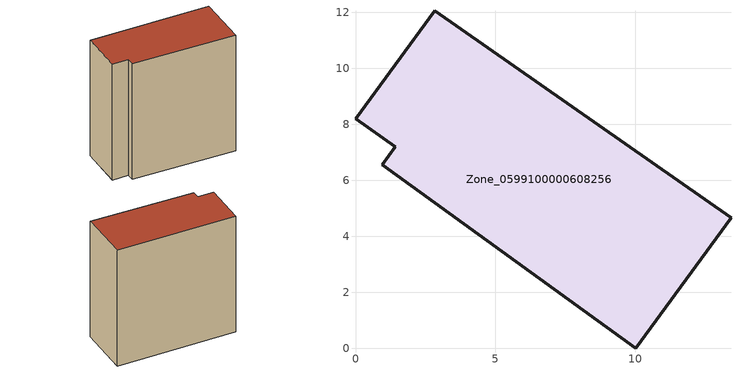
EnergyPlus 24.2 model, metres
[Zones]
Zone_0599100000608256
 floor ground (C_G): 13.41,4.65 10.01,0 0.96,6.55 1.41,7.2 0,8.19 2.82,12.05 z0
 wall outside (C_F): 10.01,0 13.41,4.65 2.82,12.05 0,8.19 1.41,7.2 0.96,6.55 10.01,0 z0:13.2
 roof outside (C_R): 0.96,6.55 10.01,0 13.41,4.65 2.82,12.05 0,8.19 1.41,7.2 z13.2
[BUILDING]
Pand.0599100000608256: North Axis=0; Terrain=City; Loads Convergence Tolerance Value=0.04; Temperature Convergence Tolerance Value=0.4; Solar Distribution=FullExterior; Maximum Number of Warmup Days=25; Minimum Number of Warmup Days=1
[Site:Location]
Rotterdam.The.Hague.AP_ZH_NLD Design_Conditions: Latitude=51.96; Longitude=4.45; Time Zone=1; Elevation=-4.5
[SITE:GROUNDTEMPERATURE:BUILDINGSURFACE]
18, 18, 18, 18, 18, 18, 18, 18, 18, 18, 18, 18
[MATERIAL] Thermal Absorptance=0.9; Solar Absorptance=0.7; Visible Absorptance=0.7
Name | Roughness | Thickness | Conductivity | Density | Specific Heat
G.TI.1946 | MediumSmooth | 0.15 | 1 | 540 | 1210
F.TI.1946 | Rough | 0.3 | 0.857143 | 1920 | 840
R.TI.1946 | MediumRough | 0.2 | 0.1 | 1500 | 1000
[CONSTRUCTION]
C_G: G.TI.1946
C_F: F.TI.1946
C_R: R.TI.1946
[ZONE]
Zone_0599100000608256: Type=1; Multiplier=1; Ceiling Height=Autocalculate; Volume=Autocalculate; Floor Area=autocalculate; Part of Total Floor Area=Yes
[ZONEINFILTRATION:DESIGNFLOWRATE]
Infil_Zone_0599100000608256: Zone or ZoneList or Space or SpaceList=Zone_0599100000608256; Schedule=AlwaysOn; Design Flow Rate Calculation Method=Flow/Area; Flow Rate per Floor Area=0.003; Constant Term Coefficient=1; Temperature Term Coefficient=0; Velocity Term Coefficient=0; Velocity Squared Term Coefficient=0
[HVACTEMPLATE:ZONE:IDEALLOADSAIRSYSTEM]
Zone_0599100000608256: Maximum Heating Supply Air Temperature=50; Minimum Cooling Supply Air Temperature=13; Maximum Heating Supply Air Humidity Ratio=0.0156; Minimum Cooling Supply Air Humidity Ratio=0.0077; Heating Limit=NoLimit; Cooling Limit=NoLimit; Dehumidification Control Type=ConstantSensibleHeatRatio; Cooling Sensible Heat Ratio=0.7; Dehumidification Setpoint=60; Humidification Control Type=None; Humidification Setpoint=30; Outdoor Air Method=None; Outdoor Air Flow Rate per Person=0.00944; Outdoor Air Flow Rate per Zone Floor Area=0; Outdoor Air Flow Rate per Zone=0; Demand Controlled Ventilation Type=None; Outdoor Air Economizer Type=NoEconomizer; Heat Recovery Type=None; Sensible Heat Recovery Effectiveness=0.7; Latent Heat Recovery Effectiveness=0.65
[ZONECONTROL:THERMOSTAT]
ThermostatControl_Zone_0599100000608256: Zone or ZoneList=Zone_0599100000608256; Control Type Schedule=DualSetpointControlType; Control 1=Thermostat_Zone_0599100000608256; Temperature Difference Between Cutout And Setpoint=0
[THERMOSTATSETPOINT:DUALSETPOINT]
Thermostat_Zone_0599100000608256: Heating Setpoint Temperature Schedule=HeatingSetpoint_Zone_0599100000608256; Cooling Setpoint Temperature Schedule=CoolingSetpoint_Zone_0599100000608256
[SCHEDULE:COMPACT]
HeatingSetpoint_Zone_0599100000608256: Through: 12/31, For: AllDays, Until: 24:00, 21
CoolingSetpoint_Zone_0599100000608256: Through: 12/31, For: AllDays, Until: 24:00, 24
DualSetpointControlType: Through: 12/31, For: AllDays, Until: 24:00, 4
AlwaysOn: Through: 12/31, For: AllDays, Until: 24:00, 1
